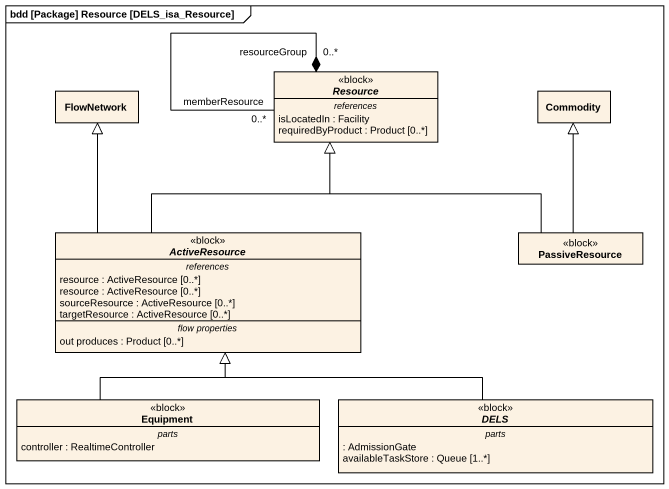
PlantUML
@startuml
mainframe bdd [Package] Resource [DELS_isa_Resource]
hide circle
hide empty members
class FlowNetwork
abstract class Resource <<block>> {
  -- references --
  isLocatedIn : Facility
  requiredByProduct : Product [0..*]
}
class Commodity
abstract class ActiveResource <<block>> {
  -- references --
  resource : ActiveResource [0..*]
  resource : ActiveResource [0..*]
  sourceResource : ActiveResource [0..*]
  targetResource : ActiveResource [0..*]
  -- flow properties --
  out produces : Product [0..*]
}
class PassiveResource <<block>>
class Equipment <<block>> {
  -- parts --
  controller : RealtimeController
}
abstract class DELS <<block>> {
  -- parts --
  : AdmissionGate
  availableTaskStore : Queue [1..*]
}
Resource "resourceGroup\n0..*" *-- "memberResource\n0..*" Resource
ActiveResource -up-|> FlowNetwork
ActiveResource -up-|> Resource
PassiveResource -up-|> Resource
PassiveResource -up-|> Commodity
Equipment -up-|> ActiveResource
DELS -left-|> ActiveResource
@enduml
